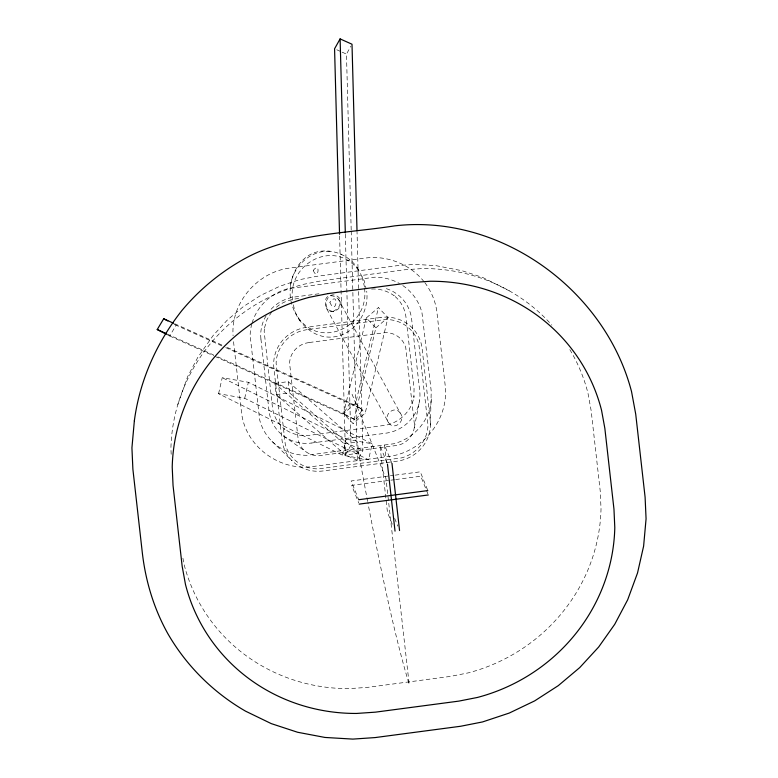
<?xml version="1.0" encoding="UTF-8"?>
<svg xmlns="http://www.w3.org/2000/svg" width="778" height="778" viewBox="0 0 778 778"><rect width="100%" height="100%" fill="white"/><g stroke="black" fill="none" stroke-linecap="round" stroke-linejoin="round"><path stroke-width="0.58" stroke-dasharray="3.89 2.92" d="M292.509 300.084C287.296 262.293 336.446 237.835 359.378 271.512C351.16 254.863 329.541 246.256 312.25 253.521C296.029 261.136 288.706 280.168 290.32 297.245C293.257 318.455 311.142 339.976 334.346 336.825C355.536 333.752 369.297 311.667 366.71 291.147M364.522 288.307C369.725 326.099 320.585 350.557 297.653 316.879M430.429 425.051L431.226 391.13L421.968 312.717A49.841 47.954 -21.9 0 0 402.245 285.195M414.266 427.832L419.527 400.816M218.579 393.687L222.245 377.69L248.367 382.29L372.215 443.791L368.548 459.788L342.427 455.188L218.579 393.687L244.7 398.287L368.548 459.788M244.7 398.287L248.367 382.29M342.427 455.188L346.103 439.191L222.245 377.69M366.331 317.92L343.545 413.614L353.086 423.553L365.183 413.215L387.969 317.531L378.429 307.592L366.331 317.92L375.871 327.859L353.086 423.553M217.859 356.888L343.545 413.614L355.643 403.276L378.429 307.592M290.35 286.557C292.518 266.222 311.472 248.454 332.449 251.634M177.822 404.56L187.644 376.601L197.777 357.423L213.221 335.406L227.293 320.098L243.261 306.668L260.834 295.329L279.72 286.275L299.588 279.672L316.179 276.404L398.21 265.541L415.034 264.394L435.797 265.619L462.171 270.754L482.788 277.513L509.24 290.816M351.189 229.918L346.473 54.1L350.897 46.194M345.344 234.12L351.004 445.094L345.471 454.974L357.365 460.294L362.898 450.413L357.044 232.165M167.591 334.89L169.662 335.97L176.129 325.223L224.638 347.114M350.012 402.868L343.545 413.614L355.984 420.052L362.451 409.306L350.012 402.868L224.327 346.142M271.629 312.007L266.961 319.602L264.442 328.073L264.549 327.11L264.17 331.418L272.456 407.468C273.438 416.094 278.047 424.156 284.962 429.398L284.223 428.785C291.439 434.173 300.736 436.458 309.644 435.301L383.573 425.517C398.569 423.689 411.718 411.533 413.993 396.488L413.877 397.451L414.061 388.728L405.97 317.093C404.988 308.467 400.378 300.405 393.464 295.163L394.203 295.776C387.609 290.914 379.265 288.405 371.087 289.105M375.871 327.859L387.969 317.531M276.404 307.242C283.075 301.251 292.09 298.995 300.814 298.256M333.169 311.356C354.447 300.337 318.61 284.213 326.429 308.244L388.611 422.746C394.358 431.304 406.311 420.48 400.242 413.089L338.07 298.587M318.931 293.783L294.998 296.953A38.696 37.237 -21.9 0 0 269.188 311.404M274.897 383.398L288.21 381.638L357.472 442.03L358.784 453.214L345.471 454.974L276.219 394.592L274.897 383.398L344.158 443.791L345.471 454.974L339.587 235.51M276.219 394.592L289.533 392.832L358.784 453.214M311.492 443.042L385.684 433.22A38.696 37.237 -21.9 0 0 419.741 391.071L411.63 319.145A38.696 37.237 -21.9 0 0 384.118 288.025M344.158 443.791L357.472 442.03M387.989 476.097L351.17 480.969L358.707 499.719M390.381 475.776L393.969 475.3M395.166 475.144L420.276 471.818L427.822 490.578M388.485 480.483L351.666 485.355L358.755 503.006M390.877 480.172L394.465 479.695M395.662 479.54L420.772 476.214L427.871 493.865M346.103 439.191L372.215 443.791M332.381 311.317C320.176 309.411 327.762 288.687 337.992 296.69C347.134 303.984 333.461 317.969 326.429 308.244M340.112 253.91L341.873 254.474M336.738 49.743L341.065 51.679M342.145 52.165L346.473 54.1M351.004 445.094L362.898 450.413M174.719 323.755L223.228 345.646M225.746 347.61L362.451 409.306M167.144 334.005L213.444 354.904M169.662 335.97L213.765 355.867M214.864 356.363L355.984 420.052M174.058 324.144L176.129 325.223M283.221 435.748L305.686 451.571M271.989 441.33L292.12 460.79M355.643 403.276L365.183 413.215M400.242 413.089C394.495 404.531 382.543 415.355 388.611 422.746M424.029 281.704C410.366 264.403 387.502 255.223 365.66 258.024L289.766 268.07C257.333 272.067 230.687 302.943 233.079 335.785M424.817 282.599C431.245 291.186 435.544 301.339 436.896 311.997L445.201 385.606C449.198 419.459 422.308 452.426 388.66 456.491L312.766 466.537C279.623 471.41 245.148 446.251 241.54 412.564L233.361 340.142M357.19 267.486L364.221 280.809L366.156 288.852M299.841 320.906L294.988 311.608L292.781 302.418M391.995 463.542L384.449 444.792L386.491 462.852M387.016 463.046L379.927 445.386L387.483 512.391L392.812 525.627M352.045 394.203L385.966 478.587L409.228 684.533A645.507 45.192 82.5 0 1 367.887 502.744M394.679 518.411L397.782 526.132M362.042 276.783L364.532 287.121M182.908 558.186L183.968 563.992A174.894 168.281 -21.9 0 0 349.166 688.627L367.43 687.382L450.423 676.403L468.424 672.844A174.894 168.281 -21.9 0 0 601.024 508.802L600.227 491.064L591.144 410.609L587.974 393.182A174.894 168.281 -21.9 0 0 568.543 347.474M288.21 381.638L289.533 392.832M358.434 450.734L358.697 453.059A645.507 45.192 82.5 0 0 367.663 501.606M260.931 339.091L269.052 411.017A38.696 37.237 -21.9 0 0 311.492 443.032M171.179 454.294L170.917 448.381A174.894 168.281 -21.9 0 1 303.508 284.33L321.518 280.78L404.511 269.791L422.775 268.546A174.894 168.281 -21.9 0 1 551.874 325.146M351.218 231.134L357.365 460.294M251.8 323.988A49.841 47.954 -21.9 0 0 250.127 335.454L259.648 419.78A49.841 47.954 -21.9 0 0 306.726 455.295L393.707 443.781A49.841 47.954 -21.9 0 0 431.489 397.033M252.091 322.967A49.841 47.954 -21.9 0 1 287.909 288.706L374.889 277.192A49.841 47.954 -21.9 0 1 399.532 283.542M260.941 339.091A38.696 37.237 -21.9 0 1 266.3 315.489M313.233 270.443C318.192 282.239 320.964 260.552 313.233 270.443M329.862 302.282C336.203 317.346 339.743 289.649 329.862 302.282M307.222 329.6L302.661 330.504A35.02 33.697 -21.9 0 0 276.112 363.345L285.215 443.956A35.02 33.697 -21.9 0 0 318.29 468.91L401.438 457.911A35.02 33.697 -21.9 0 0 427.988 425.06L418.885 344.45A35.02 33.697 -21.9 0 0 385.81 319.495L307.222 329.6M309.129 342.514L305.861 343.156A21.463 20.646 -21.9 0 0 289.591 363.287L298.314 440.504A21.463 20.646 -21.9 0 0 318.581 455.801L398.229 445.259A21.463 20.646 -21.9 0 0 414.509 425.128L405.785 347.912A21.463 20.646 -21.9 0 0 385.518 332.614L309.129 342.514M380.987 317.453L306.882 327.266A37.47 36.06 -21.9 0 0 273.875 368.091L281.996 439.94A37.47 36.06 -21.9 0 0 323.103 470.953L397.218 461.15A37.47 36.06 -21.9 0 0 430.215 420.324L422.104 348.476A37.47 36.06 -21.9 0 0 380.987 317.453"/><path stroke-width="1.17" d="M357.014 230.949L352.006 44.22L340.112 38.9L334.569 48.781L339.548 234.295M166.55 334.355L157.224 329.522L163.691 318.776L173.611 323.259M358.707 499.719L427.822 490.578M359.203 504.115L428.308 494.964M157.224 329.522L166.045 333.509M163.691 318.776L167.834 320.925M391.995 463.542L399.561 530.547M387.463 464.145L395.029 531.141M340.112 38.9L345.315 232.904M134.351 420.82L131.929 447.836L132.892 469.251L142.248 552.137C145.467 580.796 153.859 608.697 167.98 633.905L168.632 635.023C187.138 666.59 213.882 692.887 245.566 711.17L271.298 723.628L297.624 732.263L324.971 737.447L352.872 739.1L375.074 737.583L460.673 726.253L482.555 721.935L509.269 713.056L534.661 700.89L558.283 685.642L579.746 667.582L598.671 647.014L614.737 624.287L627.671 599.799L637.532 572.958L643.62 546.117L646.071 518.819L645.098 497.191L635.723 414.159L631.551 391.645C605.06 289.679 500.264 213.542 394.611 225.873C342.981 233.935 287.724 233.526 241.219 260.64C218.618 273.7 198.478 290.602 181.78 310.665C156.67 342.476 139.661 380.549 134.351 420.82M328.18 293.569L309.576 297.245A181.148 174.311 -21.9 0 0 172.22 467.17L173.047 485.501L182.178 566.345L185.456 584.346A181.148 174.311 -21.9 0 0 356.567 713.445L375.443 712.152L458.845 701.114L477.449 697.448A181.148 174.311 -21.9 0 0 614.795 527.523L613.968 509.191L604.846 428.347L601.559 410.346A181.148 174.311 -21.9 0 0 430.448 281.247L411.572 282.531L328.18 293.569"/></g></svg>
